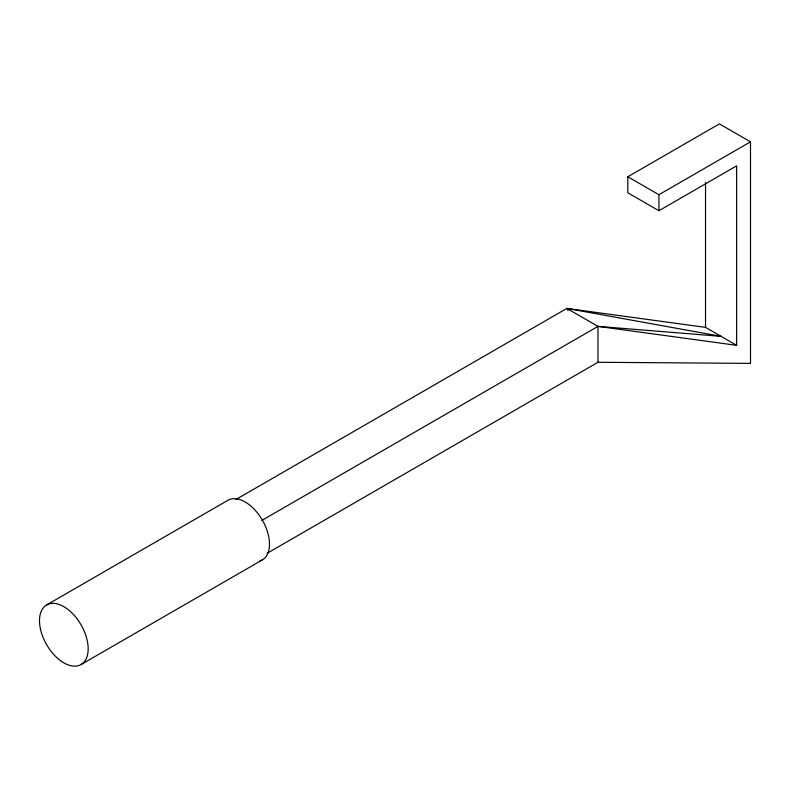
<?xml version="1.0" encoding="UTF-8"?>
<svg xmlns="http://www.w3.org/2000/svg" width="790" height="790" viewBox="0 0 790 790"><rect width="100%" height="100%" fill="white"/><g stroke="black" fill="none" stroke-linecap="round" stroke-linejoin="round"><path stroke-width="1.19" d="M236.013 499.448L566.865 308.426L597.961 326.379L736.626 345.329L736.626 165.861L658.919 210.733L627.823 192.78L627.823 176.763L719.404 123.882L750.5 141.835L750.5 363.38L597.961 362.284L267.109 553.306M627.823 176.763L658.919 194.715L750.5 141.835M46.63 604.952L227.955 500.268A34.414 19.869 60 0 1 263.663 522.506A34.414 19.869 60 0 1 259.456 561.058M261.776 520.472L597.961 326.379L721.082 336.352L566.865 308.426L568.059 310.5M81.034 664.558L262.369 559.873M717.399 336.333L721.082 336.352M566.865 308.426L705.529 327.376L736.626 345.329M705.529 182.332L705.529 327.376M658.919 194.715L658.919 210.733M597.961 326.379L597.961 362.284M39.5 620.713A34.414 19.869 60 0 0 75.998 666.118A34.414 19.869 60 0 0 75.998 617.444A34.414 19.869 60 0 0 39.5 620.713"/></g></svg>
